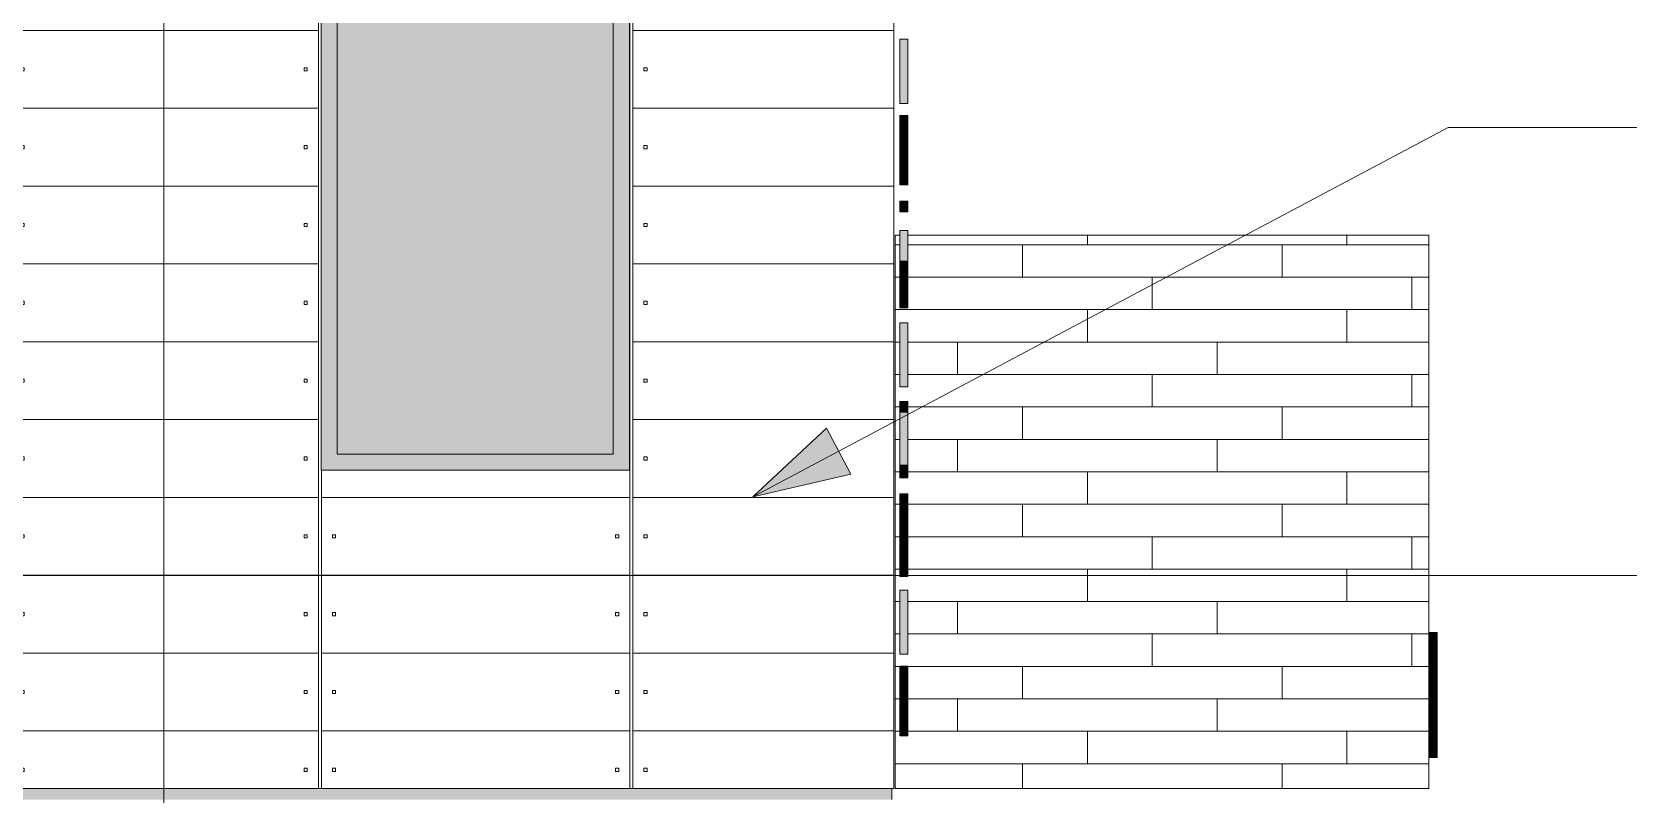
# Model space of a CAD drawing. Header units: inches. Extents: x 1750 to 8392, y -264 to 660.
# Drawn here: x 3754.5 to 3951.3, y 109.1 to 203 of the extents above; entities that cross this region are included whole.
import ezdxf

# ---------------------------------------------------------------- set-up
doc = ezdxf.new("R2010")
doc.units = ezdxf.units.IN
doc.header["$MEASUREMENT"] = 0
doc.linetypes.add('Grid Line 1_2_', pattern=[0.875, 0.5, -0.125, 0.125, -0.125])
for name, color, linetype, lineweight in [('0-1', 7, 'Continuous', 5), ('A-CLNG-1', 13, 'Continuous', 5), ('A-CLNG-2', 13, 'Continuous', 9), ('A-FLOR-LEVL-1', 51, 'Grid Line 1_2_', 9), ('A-GENM', 5, 'Continuous', 9), ('A-GENM-1', 5, 'Continuous', 5), ('A-GLAZ-1', 151, 'Continuous', 9), ('A-WALL-2', 113, 'Continuous', 9), ('A-WALL-PATT-1', 111, 'Continuous', 9), ('G-ANNO-SYMB-2', 111, 'Continuous', 9), ('G-ANNO-TEXT', 231, 'Continuous', 9)]:
    doc.layers.add(name, color=color, linetype=linetype, lineweight=lineweight)

# ---------------------------------------------------------------- blocks, each defined once
blk = doc.blocks.new('CTR - 1st Phase - Common Walls_rvt-1-BUILDING ELEVATION - EAST')
at = {"layer": 'A-FLOR-LEVL-1'}
blk.add_line((1830.2, 136), (4168.71, 136), dxfattribs=at)
blk = doc.blocks.new('CTR - 1st Phase -Stairs _ Elevators_rvt-1-BUILDING ELEVATION - EAST')
at = {"layer": 'A-FLOR-LEVL-1'}
blk.add_line((1830.2, 136), (4168.71, 136), dxfattribs=at)
blk = doc.blocks.new('_THE_ WINDOW _ DOOR - Window - 2nd Floor - Fixed-2480469-BUILDING ELEVATION - EAST')
at = {"layer": 'A-GLAZ-1'}
h = blk.add_hatch(color=256, dxfattribs=at)
h.paths.add_polyline_path([(2731.3, 149), (2752.94, 149), (2752.94, 229.15), (2714.91, 229.15), (2714.91, 149), (2716.91, 149)], flags=0)
h.paths.add_polyline_path([(2750.94, 151), (2716.91, 151), (2716.91, 227.75), (2750.94, 227.75), (2750.94, 154.51)], flags=0)
blk.add_hatch(color=256, dxfattribs=at).paths.add_polyline_path([(2718.32, 151), (2750.94, 151), (2750.94, 227.75), (2716.91, 227.75), (2716.91, 151)], flags=0)
for p, q in [((2714.91, 149), (2714.91, 229.15)), ((2752.94, 229.15), (2752.94, 149)), ((2716.91, 227.75), (2716.91, 151)), ((2716.91, 227.75), (2750.94, 227.75)), ((2750.94, 151), (2750.94, 227.75)), ((2716.91, 151), (2750.94, 151)), ((2752.94, 149), (2714.91, 149))]:
    blk.add_line(p, q, dxfattribs=at)

msp = doc.modelspace()

# ---------------------------------------------------------------- hatches: boundary and pattern name
at = {"layer": 'A-CLNG-1'}
msp.add_hatch(color=256, dxfattribs=at).paths.add_polyline_path([(2638.1248, 108.375), (3860.4737, 108.375), (3860.4737, 109.75), (3559.2112, 109.75), (3559.2112, 109.875), (3549.4612, 109.875), (3549.4612, 109.75), (3300.7862, 109.75), (3300.7862, 109.875), (3291.0362, 109.875), (3291.0362, 109.75), (2944.8112, 109.75), (2944.8112, 109.875), (2935.0612, 109.875), (2935.0612, 109.75), (2647.9862, 109.75), (2647.9862, 109.875), (2638.2362, 109.875), (2638.2362, 109.75), (2637.6737, 109.75), (2637.6737, 108.375), (2638.1112, 108.375)], flags=0)
at = {"layer": 'A-GENM-1'}
for points in [[(3862.4737, 194.2304), (3862.4737, 202.1431), (3861.4737, 202.1431), (3861.4737, 194.2304)], [(3862.4737, 192.673), (3862.4737, 192.7468), (3861.4737, 192.7468), (3861.4737, 192.673)], [(3862.4737, 192.4516), (3862.4737, 192.673), (3861.4737, 192.673), (3861.4737, 192.4516)], [(3862.4737, 192.0825), (3862.4737, 192.4516), (3861.4737, 192.4516), (3861.4737, 192.0825)], [(3862.4737, 191.5658), (3862.4737, 192.0825), (3861.4737, 192.0825), (3861.4737, 191.5658)], [(3862.4737, 190.922), (3862.4737, 191.5658), (3861.4737, 191.5658), (3861.4737, 190.922)], [(3862.4737, 190.1714), (3862.4737, 190.922), (3861.4737, 190.922), (3861.4737, 190.1714)], [(3861.4737, 189.3141), (3862.4737, 189.3141), (3862.4737, 190.1714), (3861.4737, 190.1714), (3861.4737, 189.9753)], [(3861.4737, 188.35), (3862.4737, 188.35), (3862.4737, 189.3141), (3861.4737, 189.3141), (3861.4737, 188.8894)], [(3861.4737, 186.6127), (3862.4737, 186.6127), (3862.4737, 188.35), (3861.4737, 188.35), (3861.4737, 187.889)], [(3861.4737, 185.8996), (3862.4737, 185.8996), (3862.4737, 186.6127), (3861.4737, 186.5844)], [(3862.4737, 185.2901), (3862.4737, 185.8996), (3861.4737, 185.8996), (3861.4737, 185.2901)], [(3862.4737, 184.8021), (3862.4737, 185.2901), (3861.4737, 185.2901), (3861.4737, 184.8021)], [(3862.4737, 184.4536), (3862.4737, 184.8021), (3861.4737, 184.8021), (3861.4737, 184.4536)], [(3861.4737, 184.2445), (3862.4737, 184.2445), (3862.4737, 184.4536), (3861.4737, 184.4536)], [(3861.4737, 184.1748), (3862.4737, 184.1748), (3862.4737, 184.2445), (3861.4737, 184.2445)], [(3862.4737, 180.8778), (3862.4737, 182.1966), (3861.4737, 182.1966), (3861.4737, 180.8778)], [(3862.4737, 174.7965), (3862.4737, 178.57), (3861.4737, 178.57), (3861.4737, 174.7965)], [(3862.4737, 173.2945), (3862.4737, 174.7965), (3861.4737, 174.7965), (3861.4737, 173.2945)], [(3861.4737, 172.1989), (3862.4737, 172.1989), (3862.4737, 173.2945), (3861.4737, 173.2945), (3861.4737, 172.8325)], [(3861.4737, 171.3666), (3862.4737, 171.3666), (3862.4737, 172.1989), (3861.4737, 172.1989), (3861.4737, 171.6412)], [(3861.4737, 170.6547), (3862.4737, 170.6547), (3862.4737, 171.3666), (3861.4737, 171.3666)], [(3862.4737, 169.921), (3862.4737, 170.6547), (3861.4737, 170.6547), (3861.4737, 169.921)], [(3861.4737, 169.4094), (3862.4737, 169.4094), (3862.4737, 169.921), (3861.4737, 169.921)], [(3861.4737, 169.109), (3862.4737, 169.109), (3862.4737, 169.4094), (3861.4737, 169.4094)], [(3861.4737, 169.0088), (3862.4737, 169.0088), (3862.4737, 169.109), (3861.4737, 169.109)], [(3862.4737, 159.2829), (3862.4737, 167.1955), (3861.4737, 167.1955), (3861.4737, 159.2829)], [(3862.4737, 156.1508), (3862.4737, 157.4695), (3861.4737, 157.4695), (3861.4737, 156.1508)], [(3862.4737, 149.6213), (3862.4737, 156.1508), (3861.4737, 156.1508), (3861.4737, 149.6213)], [(3862.4737, 148.0733), (3862.4737, 149.6213), (3861.4737, 149.6213), (3861.4737, 148.0733)], [(3862.4737, 146.0073), (3862.4737, 146.0951), (3861.4737, 146.0951), (3861.4737, 146.0073)], [(3862.4737, 145.7438), (3862.4737, 146.0073), (3861.4737, 146.0073), (3861.4737, 145.7438)], [(3862.4737, 145.3048), (3862.4737, 145.7438), (3861.4737, 145.7438), (3861.4737, 145.3048)], [(3862.4737, 144.69), (3862.4737, 145.3048), (3861.4737, 145.3048), (3861.4737, 144.69)], [(3862.4737, 143.9288), (3862.4737, 144.69), (3861.4737, 144.69), (3861.4737, 143.9288)], [(3862.4737, 143.0503), (3862.4737, 143.9288), (3861.4737, 143.9288), (3861.4737, 143.0503)], [(3861.4737, 142.0543), (3862.4737, 142.0543), (3862.4737, 143.0503), (3861.4737, 143.0469)], [(3862.4737, 140.9411), (3862.4737, 142.0543), (3861.4737, 142.0543), (3861.4737, 140.9411)], [(3862.4737, 139.9871), (3862.4737, 140.9411), (3861.4737, 140.9411), (3861.4737, 139.9871)], [(3861.4737, 139.111), (3862.4737, 139.111), (3862.4737, 139.9871), (3861.4737, 139.9871), (3861.4737, 139.5228)], [(3862.4737, 138.3128), (3862.4737, 139.111), (3861.4737, 139.111), (3861.4737, 138.3128)], [(3861.4737, 137.5926), (3862.4737, 137.5926), (3862.4737, 138.3128), (3861.4737, 138.3128), (3861.4737, 137.7726)], [(3862.4737, 136.9743), (3862.4737, 137.5926), (3861.4737, 137.5926), (3861.4737, 136.9743)], [(3862.4737, 136.4818), (3862.4737, 136.9743), (3861.4737, 136.9743), (3861.4737, 136.4818)], [(3861.4737, 136.1152), (3862.4737, 136.1152), (3862.4737, 136.4818), (3861.4737, 136.4818)], [(3861.4737, 135.8746), (3862.4737, 135.8746), (3862.4737, 136.1152), (3861.4737, 136.1152), (3861.4737, 136.0394)], [(3862.4737, 126.3134), (3862.4737, 134.2261), (3861.4737, 134.2261), (3861.4737, 126.3134)], [(3927.7237, 128.8887), (3927.7237, 128.9945), (3926.7237, 128.9945), (3926.7237, 128.8887)], [(3927.7237, 128.5714), (3927.7237, 128.8887), (3926.7237, 128.8887), (3926.7237, 128.5714)], [(3927.7237, 128.0426), (3927.7237, 128.5714), (3926.7237, 128.5714), (3926.7237, 128.0426)], [(3927.7237, 127.3023), (3927.7237, 128.0426), (3926.7237, 128.0426), (3926.7237, 127.3023)], [(3927.7237, 126.3838), (3927.7237, 127.3023), (3926.7237, 127.3023), (3926.7237, 126.3838)], [(3926.7237, 125.3206), (3927.7237, 125.3206), (3927.7237, 126.3838), (3926.7237, 126.3838), (3926.7237, 125.6316)], [(3862.4737, 124.756), (3862.4737, 124.8298), (3861.4737, 124.8298), (3861.4737, 124.756)], [(3862.4737, 124.5346), (3862.4737, 124.756), (3861.4737, 124.756), (3861.4737, 124.5346)], [(3862.4737, 124.1655), (3862.4737, 124.5346), (3861.4737, 124.5346), (3861.4737, 124.1655)], [(3862.4737, 123.6488), (3862.4737, 124.1655), (3861.4737, 124.1655), (3861.4737, 123.6488)], [(3926.7237, 124.1128), (3927.7237, 124.1128), (3927.7237, 125.3206), (3926.7237, 125.3206), (3926.7237, 124.6425)], [(3926.7237, 122.7602), (3927.7237, 122.7602), (3927.7237, 124.1128), (3926.7237, 124.1128), (3926.7237, 122.9908)], [(3862.4737, 123.005), (3862.4737, 123.6488), (3861.4737, 123.6488), (3861.4737, 123.005)], [(3862.4737, 122.2544), (3862.4737, 123.005), (3861.4737, 123.005), (3861.4737, 122.2544)], [(3862.4737, 121.3971), (3862.4737, 122.2544), (3861.4737, 122.2544), (3861.4737, 121.3971)], [(3927.7237, 121.374), (3927.7237, 122.7602), (3926.7237, 122.7602), (3926.7237, 121.374)], [(3862.4737, 120.433), (3862.4737, 121.3971), (3861.4737, 121.3971), (3861.4737, 120.433)], [(3862.4737, 118.6957), (3862.4737, 120.433), (3861.4737, 120.433), (3861.4737, 118.6957)], [(3926.7237, 120.1333), (3927.7237, 120.1333), (3927.7237, 121.374), (3926.7237, 121.374)], [(3926.7237, 119.0381), (3927.7237, 119.0381), (3927.7237, 120.1333), (3926.7237, 120.1257)], [(3861.4737, 117.9826), (3862.4737, 117.9826), (3862.4737, 118.6957), (3861.4737, 118.6674)], [(3927.7237, 118.0883), (3927.7237, 119.0381), (3926.7237, 119.0381), (3926.7237, 118.0883)], [(3927.7237, 117.3209), (3927.7237, 118.0883), (3926.7237, 118.0883), (3926.7237, 117.3209)], [(3862.4737, 117.3731), (3862.4737, 117.9826), (3861.4737, 117.9826), (3861.4737, 117.3731)], [(3862.4737, 116.8851), (3862.4737, 117.3731), (3861.4737, 117.3731), (3861.4737, 116.8851)], [(3862.4737, 116.5366), (3862.4737, 116.8851), (3861.4737, 116.8851), (3861.4737, 116.5366)], [(3861.4737, 116.3275), (3862.4737, 116.3275), (3862.4737, 116.5366), (3861.4737, 116.5366)], [(3861.4737, 116.2578), (3862.4737, 116.2578), (3862.4737, 116.3275), (3861.4737, 116.3275)], [(3927.7237, 116.7728), (3927.7237, 117.3209), (3926.7237, 117.3209), (3926.7237, 116.7728)], [(3927.7237, 116.4439), (3927.7237, 116.7728), (3926.7237, 116.7299), (3926.7237, 116.4439)], [(3926.7237, 116.3343), (3927.7237, 116.3343), (3927.7237, 116.4439), (3926.7237, 116.4177)], [(3927.7237, 115.7362), (3927.7237, 116.3343), (3926.7237, 116.3343), (3926.7237, 115.7362)], [(3927.7237, 115.1288), (3927.7237, 115.7362), (3926.7237, 115.7362), (3926.7237, 115.1288)], [(3927.7237, 115.1041), (3927.7237, 115.1288), (3926.7237, 115.1041)], [(3926.7237, 113.7472), (3927.7237, 113.7472), (3927.7237, 115.1041), (3926.7237, 115.1041), (3926.7237, 114.3953)], [(3927.7237, 113.6019), (3927.7237, 113.7472), (3926.7237, 113.7472), (3926.7237, 113.6019)], [(3927.7237, 113.5648), (3927.7237, 113.6019), (3926.7237, 113.5648)]]:
    msp.add_hatch(color=256, dxfattribs=at).paths.add_polyline_path(points, flags=0)
at = {"layer": 'A-WALL-PATT-1'}
h = msp.add_hatch(dxfattribs=at)
h.set_pattern_fill('FP_1', color=256, style=0, pattern_type=2)
h.set_pattern_definition([(0, (3868.28, 159.804), (-38.4, 76.8), [0.392, -38.007]), (0, (3868.28, 160.196), (-38.4, 76.8), [0.392, -38.007]), (0, (3868.28, 169.404), (-38.4, 76.8), [0.392, -38.007]), (0, (3868.28, 169.796), (-38.4, 76.8), [0.392, -38.007]), (0, (3868.28, 179.004), (-38.4, 76.8), [0.392, -38.007]), (0, (3868.28, 179.396), (-38.4, 76.8), [0.392, -38.007]), (0, (3868.28, 188.604), (-38.4, 76.8), [0.392, -38.007]), (0, (3868.28, 188.996), (-38.4, 76.8), [0.392, -38.007]), (0, (3868.28, 198.204), (-38.4, 76.8), [0.392, -38.007]), (0, (3868.28, 198.596), (-38.4, 76.8), [0.392, -38.007]), (0, (3868.28, 207.804), (-38.4, 76.8), [0.392, -38.007]), (0, (3868.28, 208.196), (-38.4, 76.8), [0.392, -38.007]), (0, (3868.28, 217.404), (-38.4, 76.8), [0.392, -38.007]), (0, (3868.28, 217.796), (-38.4, 76.8), [0.392, -38.007]), (0, (3868.28, 227.004), (-38.4, 76.8), [0.392, -38.007]), (0, (3868.28, 227.396), (-38.4, 76.8), [0.392, -38.007]), (0, (3903.18, 159.804), (-38.4, 76.8), [0.392, -38.007]), (0, (3903.18, 160.196), (-38.4, 76.8), [0.392, -38.007]), (0, (3903.18, 169.404), (-38.4, 76.8), [0.392, -38.007]), (0, (3903.18, 169.796), (-38.4, 76.8), [0.392, -38.007]), (0, (3903.18, 179.004), (-38.4, 76.8), [0.392, -38.007]), (0, (3903.18, 179.396), (-38.4, 76.8), [0.392, -38.007]), (0, (3903.18, 188.604), (-38.4, 76.8), [0.392, -38.007]), (0, (3903.18, 188.996), (-38.4, 76.8), [0.392, -38.007]), (0, (3903.18, 198.204), (-38.4, 76.8), [0.392, -38.007]), (0, (3903.18, 198.596), (-38.4, 76.8), [0.392, -38.007]), (0, (3903.18, 207.804), (-38.4, 76.8), [0.392, -38.007]), (0, (3903.18, 208.196), (-38.4, 76.8), [0.392, -38.007]), (0, (3903.18, 217.404), (-38.4, 76.8), [0.392, -38.007]), (0, (3903.18, 217.796), (-38.4, 76.8), [0.392, -38.007]), (0, (3903.18, 227.004), (-38.4, 76.8), [0.392, -38.007]), (0, (3903.18, 227.396), (-38.4, 76.8), [0.392, -38.007]), (90, (3866.536, 155.2), (-38.4, 2e-15), [76.8, 0, 0, 0]), (90, (3866.91, 155.2), (-38.4, 2e-15), [76.8, 0, 0, 0]), (90, (3868.277, 159.804), (-38.4, 2e-15), [0.392, -76.407]), (90, (3868.277, 169.404), (-38.4, 2e-15), [0.392, -76.407]), (90, (3868.277, 179.004), (-38.4, 2e-15), [0.392, -76.407]), (90, (3868.277, 188.604), (-38.4, 2e-15), [0.392, -76.407]), (90, (3868.277, 198.204), (-38.4, 2e-15), [0.392, -76.407]), (90, (3868.277, 207.804), (-38.4, 2e-15), [0.392, -76.407]), (90, (3868.277, 217.404), (-38.4, 2e-15), [0.392, -76.407]), (90, (3868.277, 227.004), (-38.4, 2e-15), [0.392, -76.407]), (90, (3868.67, 159.804), (-38.4, 2e-15), [0.392, -76.407]), (90, (3868.67, 169.404), (-38.4, 2e-15), [0.392, -76.407]), (90, (3868.67, 179.004), (-38.4, 2e-15), [0.392, -76.407]), (90, (3868.67, 188.604), (-38.4, 2e-15), [0.392, -76.407]), (90, (3868.67, 198.204), (-38.4, 2e-15), [0.392, -76.407]), (90, (3868.67, 207.804), (-38.4, 2e-15), [0.392, -76.407]), (90, (3868.67, 217.404), (-38.4, 2e-15), [0.392, -76.407]), (90, (3868.67, 227.004), (-38.4, 2e-15), [0.392, -76.407]), (90, (3903.177, 159.804), (-38.4, 2e-15), [0.392, -76.407]), (90, (3903.177, 169.404), (-38.4, 2e-15), [0.392, -76.407]), (90, (3903.177, 179.004), (-38.4, 2e-15), [0.392, -76.407]), (90, (3903.177, 188.604), (-38.4, 2e-15), [0.392, -76.407]), (90, (3903.177, 198.204), (-38.4, 2e-15), [0.392, -76.407]), (90, (3903.177, 207.804), (-38.4, 2e-15), [0.392, -76.407]), (90, (3903.177, 217.404), (-38.4, 2e-15), [0.392, -76.407]), (90, (3903.177, 227.004), (-38.4, 2e-15), [0.392, -76.407]), (90, (3903.57, 159.804), (-38.4, 2e-15), [0.392, -76.407]), (90, (3903.57, 169.404), (-38.4, 2e-15), [0.392, -76.407]), (90, (3903.57, 179.004), (-38.4, 2e-15), [0.392, -76.407]), (90, (3903.57, 188.604), (-38.4, 2e-15), [0.392, -76.407]), (90, (3903.57, 198.204), (-38.4, 2e-15), [0.392, -76.407]), (90, (3903.57, 207.804), (-38.4, 2e-15), [0.392, -76.407]), (90, (3903.57, 217.404), (-38.4, 2e-15), [0.392, -76.407]), (90, (3903.57, 227.004), (-38.4, 2e-15), [0.392, -76.407]), (180, (3904.936, 155.2), (-38.4, 76.8), [38.025, -0.375]), (180, (3904.936, 164.8), (-38.4, 76.8), [38.025, -0.375]), (180, (3904.936, 174.4), (-38.4, 76.8), [38.025, -0.375]), (180, (3904.936, 184), (-38.4, 76.8), [38.025, -0.375]), (180, (3904.936, 193.6), (-38.4, 76.8), [38.025, -0.375]), (180, (3904.936, 203.2), (-38.4, 76.8), [38.025, -0.375]), (180, (3904.936, 212.8), (-38.4, 76.8), [38.025, -0.375]), (180, (3904.936, 222.4), (-38.4, 76.8), [38.025, -0.375])])
h.paths.add_polyline_path([(3745.8674, 109.75), (3860.7237, 109.75), (3860.7237, 229.1487), (3828.1362, 229.1487), (3828.1362, 149), (3790.1112, 149), (3790.1112, 229.1487), (3674.5362, 229.1487), (3674.5362, 149), (3636.5112, 149), (3636.5112, 229.1487), (3597.7362, 229.1487), (3597.7362, 149), (3559.7112, 149), (3559.7112, 109.75), (3745.7724, 109.75)], flags=0)
h.paths.add_polyline_path([(3744.0161, 113.7395), (3742.889, 113.8269), (3741.8824, 114.0894), (3740.9965, 114.5269), (3740.1274, 115.2688), (3739.6141, 115.9099), (3739.1734, 116.8216), (3738.909, 117.8746), (3738.8209, 119.0687), (3738.9399, 120.3118), (3739.0575, 120.8804), (3739.3533, 121.644), (3739.7674, 122.3128), (3740.2899, 122.8715), (3740.9107, 123.3048), (3741.6299, 123.6127), (3742.4475, 123.7951), (3742.4475, 122.5098), (3741.356, 122.062), (3740.5852, 121.3211), (3740.1274, 120.3118), (3739.9748, 119.0583), (3740.0421, 118.1737), (3740.2899, 117.2962), (3740.5852, 116.7002), (3741.0514, 116.1233), (3741.6408, 115.6573), (3742.4475, 115.2955), (3743.1279, 115.1246), (3744.0213, 115.0582), (3745.1713, 115.1783), (3745.7724, 115.3239), (3746.5078, 115.6699), (3747.1179, 116.141), (3747.6683, 116.8403), (3747.938, 117.3445), (3748.1474, 118.0774), (3748.2168, 118.8935), (3748.0236, 120.1978), (3747.4431, 121.316), (3746.5078, 122.1599), (3745.2499, 122.6438), (3745.2499, 123.96), (3746.1582, 123.7193), (3746.9644, 123.3527), (3747.6683, 122.8603), (3748.2699, 122.242), (3748.8404, 121.316), (3749.0958, 120.7236), (3749.3023, 119.8475), (3749.3709, 118.8909), (3749.2797, 117.7802), (3748.9578, 116.6923), (3748.5488, 115.9057), (3747.9093, 115.1445), (3747.1179, 114.5298), (3746.2052, 114.0907), (3744.9497, 113.8104), (3744.0213, 113.7398)], flags=0)
h.paths.add_polyline_path([(3749.0414, 124.6194), (3738.9857, 129.199), (3738.9857, 130.6389), (3749.0414, 135.1696), (3749.0414, 133.9023), (3746.0741, 132.514), (3746.0741, 127.3059), (3749.0414, 125.9047), (3749.0414, 125.856)], flags=0)
h.paths.add_polyline_path([(3744.9202, 127.803), (3744.9202, 132.0143), (3740.0236, 129.8939), (3741.6508, 129.199)], flags=0)
h.paths.add_polyline_path([(3749.0414, 136.3235), (3738.9857, 136.3235), (3738.9857, 137.8586), (3747.6943, 144.401), (3738.9857, 144.401), (3738.9857, 145.7198), (3749.0414, 145.7198), (3749.0414, 144.1718), (3740.168, 137.6423), (3749.0414, 137.6423), (3749.0414, 137.3166)], flags=0)
h.paths.add_polyline_path([(3740.168, 148.1925), (3738.9857, 148.1925), (3738.9857, 149.7276), (3747.6943, 156.27), (3738.9857, 156.27), (3738.9857, 157.5888), (3749.0414, 157.5888), (3749.0414, 156.0408), (3740.168, 149.5113), (3749.0414, 149.5113), (3749.0414, 148.1925), (3747.6943, 148.1925)], flags=0)
h.paths.add_polyline_path([(3743.2717, 160.0615), (3738.9857, 160.0615), (3738.9857, 167.9741), (3740.1396, 167.9741), (3740.1396, 161.3803), (3743.2717, 161.3803), (3743.2717, 167.4796), (3744.4257, 167.4796), (3744.4257, 161.3803), (3747.8874, 161.3803), (3747.8874, 167.9741), (3749.0414, 167.9741), (3749.0414, 160.0615), (3744.4257, 160.0615)], flags=0)
h.paths.add_polyline_path([(3738.9857, 169.7875), (3738.9857, 174.6711), (3739.1621, 176.2912), (3739.3827, 176.9255), (3739.6915, 177.4426), (3740.1396, 177.8797), (3740.5453, 178.1303), (3741.0833, 178.3022), (3741.8602, 178.3404), (3742.7601, 178.1981), (3743.3928, 177.9191), (3743.969, 177.3012), (3744.2531, 176.6595), (3744.4144, 177.3012), (3744.7283, 177.7426), (3745.2521, 178.0269), (3746.0947, 178.202), (3748.2925, 178.4406), (3749.0414, 178.6892), (3749.0414, 177.2185), (3747.0812, 176.9089), (3746.0432, 176.8198), (3745.5471, 176.6763), (3745.1868, 176.3659), (3744.9868, 175.8507), (3744.9202, 175.078), (3744.9202, 171.1062), (3749.0414, 171.1062), (3749.0414, 169.7875), (3740.1396, 169.7875)], flags=0)
h.paths.add_polyline_path([(3743.7663, 171.1062), (3743.7557, 174.6711), (3743.6603, 175.6891), (3743.3426, 176.456), (3742.7601, 176.8946), (3741.8602, 177.0407), (3741.0608, 176.9), (3740.5324, 176.4779), (3740.2378, 175.6869), (3740.1396, 174.4392), (3740.1396, 171.1062)], flags=0)
h.paths.add_polyline_path([(3738.9857, 179.5134), (3738.9857, 181.0743), (3743.6426, 184.4563), (3738.9857, 187.882), (3738.9857, 189.4043), (3744.6601, 185.1182), (3749.0414, 185.1182), (3749.0414, 183.7995), (3744.6575, 183.7975), (3741.0522, 181.0743)], flags=0)
h.paths.add_polyline_path([(3740.1396, 194.1848), (3738.9857, 194.1848), (3738.9857, 203.0866), (3740.1396, 203.0866), (3740.1396, 199.2951), (3749.0414, 199.2951), (3749.0414, 197.9763), (3740.1396, 197.9763)], flags=0)
h.paths.add_polyline_path([(3744.9202, 204.2405), (3738.9857, 204.2405), (3738.9857, 209.1241), (3739.1621, 210.7442), (3739.3827, 211.3785), (3739.6915, 211.8956), (3740.1396, 212.3328), (3740.5453, 212.5833), (3741.0833, 212.7552), (3741.8602, 212.7934), (3742.7601, 212.6512), (3743.3928, 212.3721), (3743.969, 211.7542), (3744.2531, 211.1126), (3744.4144, 211.7542), (3744.7283, 212.1957), (3745.2521, 212.48), (3746.0947, 212.655), (3748.2925, 212.8937), (3749.0414, 213.1422), (3749.0414, 211.6715), (3747.0812, 211.3619), (3746.0432, 211.2728), (3745.5471, 211.1293), (3745.1868, 210.8189), (3744.9868, 210.3038), (3744.9202, 209.5311), (3744.9202, 205.5593), (3749.0414, 205.5593), (3749.0414, 204.2405)], flags=0)
h.paths.add_polyline_path([(3740.1396, 205.5593), (3743.7663, 205.5593), (3743.7557, 209.1241), (3743.6603, 210.1422), (3743.3426, 210.9091), (3742.7601, 211.3476), (3741.8602, 211.4938), (3741.0608, 211.3531), (3740.5324, 210.931), (3740.2378, 210.1399), (3740.1396, 208.8923), (3740.1396, 206.0803)], flags=0)
h.paths.add_polyline_path([(3749.0414, 213.9665), (3738.9857, 218.5461), (3738.9857, 219.986), (3749.0414, 224.5167), (3749.0414, 223.2494), (3746.0741, 221.8611), (3746.0741, 216.653), (3749.0414, 215.2518)], flags=0)
h.paths.add_polyline_path([(3744.9202, 217.1501), (3744.9202, 221.3614), (3739.9799, 219.2596), (3744.0048, 217.541)], flags=0)
h.paths.add_polyline_path([(3747.4737, 225.6706), (3738.9857, 225.6706), (3738.9857, 226.9894), (3749.0414, 226.9894), (3749.0414, 225.6706)], flags=0)
h.paths.add_polyline_path([(3860.0316, 229.7542), (3860.7237, 229.7542), (3860.7237, 230.125), (3751.7112, 230.125), (3751.7112, 348.5081), (3712.7487, 348.5081), (3712.7487, 230.125), (3597.9237, 230.125), (3597.9237, 310), (3636.5112, 310), (3636.5112, 348.5081), (3597.7362, 348.5081), (3597.7362, 269.375), (3559.7112, 269.375), (3559.7152, 229.7542), (3738.9857, 229.7542), (3738.9857, 230.616), (3747.8874, 230.616), (3747.8874, 236.8802), (3749.0414, 236.8802), (3749.0414, 229.7542), (3858.3576, 229.7542)], flags=0)
h.paths.add_polyline_path([(3749.0414, 242.9796), (3738.9857, 242.9796), (3738.9857, 247.8632), (3739.1621, 249.4833), (3739.3827, 250.1176), (3739.6915, 250.6347), (3740.1396, 251.0718), (3740.5453, 251.3224), (3741.0833, 251.4943), (3741.8602, 251.5325), (3742.7601, 251.3902), (3743.3928, 251.1112), (3743.969, 250.4933), (3744.2531, 249.8516), (3744.4144, 250.4933), (3744.7283, 250.9347), (3745.2521, 251.219), (3746.3706, 251.4194), (3748.2925, 251.6328), (3749.0414, 251.8813), (3749.0414, 250.4106), (3747.0812, 250.101), (3746.0432, 250.0119), (3745.5471, 249.8684), (3745.1868, 249.558), (3744.9868, 249.0429), (3744.9202, 248.2701), (3744.9202, 244.2983), (3749.0414, 244.2983)], flags=0)
h.paths.add_polyline_path([(3740.1396, 244.2983), (3743.7663, 244.2983), (3743.7557, 247.8632), (3743.6603, 248.8812), (3743.3426, 249.6482), (3742.7601, 250.0867), (3741.8602, 250.2328), (3741.0608, 250.0921), (3740.5324, 249.67), (3740.2378, 248.879), (3740.1396, 247.6314), (3740.1396, 246.1146)], flags=0)
h.paths.add_polyline_path([(3738.9857, 253.6946), (3738.9857, 261.6073), (3740.1396, 261.6073), (3740.1396, 255.0134), (3743.2717, 255.0134), (3743.2717, 261.1128), (3744.4257, 261.1128), (3744.4257, 255.0134), (3747.8874, 255.0134), (3747.8874, 261.6073), (3749.0414, 261.6073), (3749.0414, 253.6946), (3740.1396, 253.6946)], flags=0)
h.paths.add_polyline_path([(3745.7444, 263.0909), (3745.7444, 264.4097), (3746.8166, 264.6174), (3747.5809, 265.2404), (3748.0581, 266.1982), (3748.2088, 267.4877), (3748.0871, 268.611), (3747.6968, 269.5444), (3747.0645, 270.1442), (3746.1617, 270.3348), (3745.6656, 270.2344), (3745.2331, 269.822), (3744.9604, 269.1964), (3744.5166, 267.0447), (3744.302, 265.8624), (3743.981, 264.8006), (3743.4353, 264.0362), (3742.6661, 263.5745), (3741.649, 263.4234), (3740.9648, 263.5258), (3740.5357, 263.6801), (3740.0506, 264.0045), (3739.6219, 264.4586), (3739.2715, 265.0264), (3739.0211, 265.6918), (3738.8227, 267.3306), (3739.0237, 268.9836), (3739.3518, 269.7836), (3739.6322, 270.2386), (3740.092, 270.7067), (3740.6181, 271.0364), (3741.2419, 271.2475), (3741.953, 271.3333), (3741.953, 270.0274), (3741.0553, 269.7836), (3740.4436, 269.2534), (3740.0891, 268.4086), (3739.9764, 267.3151), (3740.0891, 266.2436), (3740.432, 265.4245), (3740.9648, 264.9107), (3741.6748, 264.7444), (3742.2756, 264.8621), (3742.7128, 265.2301), (3743.0257, 265.9291), (3743.4418, 267.9488), (3743.6938, 269.1964), (3743.9636, 270.1697), (3744.4965, 271.019), (3745.2331, 271.5033), (3746.2081, 271.6584), (3747.0645, 271.5309), (3747.5809, 271.3377), (3748.0871, 271.0037), (3748.5224, 270.5477), (3748.8937, 269.9382), (3749.1589, 269.225), (3749.3664, 267.4104), (3749.3129, 266.5236), (3749.1383, 265.6663), (3748.8473, 264.9157), (3748.4399, 264.2719), (3747.9312, 263.7552), (3747.3276, 263.3835), (3746.6542, 263.1647), (3745.8861, 263.0909)], flags=0)
h.paths.add_polyline_path([(3746.8762, 273.6411), (3738.9857, 273.6411), (3738.9857, 274.9599), (3749.0414, 274.9599), (3749.0414, 273.6411), (3747.0645, 273.6411)], flags=0)
h.paths.add_polyline_path([(3738.9857, 277.2678), (3738.9857, 281.0412), (3739.0404, 282.5596), (3739.2046, 283.6788), (3739.4867, 284.5217), (3739.8949, 285.2113), (3740.7243, 285.9874), (3741.5537, 286.4451), (3742.812, 286.7457), (3743.9337, 286.8289), (3745.2876, 286.7288), (3746.4283, 286.4284), (3747.3681, 285.9168), (3748.1193, 285.183), (3748.5501, 284.4711), (3748.8349, 283.6237), (3748.9892, 282.5432), (3749.0414, 281.0412), (3749.0414, 277.2678), (3740.1396, 277.2678)], flags=0)
h.paths.add_polyline_path([(3740.2774, 278.5865), (3747.8874, 278.5865), (3747.8874, 281.0412), (3747.7522, 282.982), (3747.5547, 283.6388), (3747.2641, 284.1965), (3746.7528, 284.7583), (3746.0278, 285.1714), (3745.0767, 285.4254), (3743.8873, 285.5101), (3742.6407, 285.3804), (3741.9349, 285.183), (3741.2433, 284.7728), (3740.7243, 284.1965), (3740.2774, 283.0052), (3740.1396, 280.8197), (3740.1396, 278.5865)], flags=0)
h.paths.add_polyline_path([(3742.6407, 288.6422), (3738.9857, 288.6422), (3738.9857, 296.5549), (3740.1396, 296.5549), (3740.1396, 289.961), (3743.2717, 289.961), (3743.2717, 296.0603), (3744.4257, 296.0603), (3744.4257, 289.961), (3747.8874, 289.961), (3747.8874, 296.5549), (3749.0414, 296.5549), (3749.0414, 288.6422), (3743.2717, 288.6422)], flags=0)
h.paths.add_polyline_path([(3747.6943, 298.3682), (3738.9857, 298.3682), (3738.9857, 299.9033), (3747.6943, 306.4457), (3738.9857, 306.4457), (3738.9857, 307.7645), (3749.0414, 307.7645), (3749.0414, 306.2165), (3740.168, 299.687), (3749.0414, 299.687), (3749.0414, 298.3682)], flags=0)
h.paths.add_polyline_path([(3744.0161, 309.7426), (3742.889, 309.8301), (3741.8824, 310.0926), (3740.9965, 310.5301), (3740.1274, 311.272), (3739.6141, 311.9131), (3739.1734, 312.8248), (3738.909, 313.8777), (3738.8209, 315.0718), (3738.9399, 316.315), (3739.0575, 316.8835), (3739.3533, 317.6472), (3739.7674, 318.316), (3740.2899, 318.8747), (3740.9107, 319.308), (3741.6299, 319.6158), (3742.4475, 319.7983), (3742.4475, 318.513), (3741.356, 318.0652), (3740.5852, 317.3243), (3740.1274, 316.315), (3739.9748, 315.0615), (3740.0421, 314.1769), (3740.2899, 313.2994), (3740.5852, 312.7034), (3741.0514, 312.1265), (3741.6408, 311.6605), (3742.4475, 311.2987), (3743.1279, 311.1278), (3744.0213, 311.0614), (3745.1713, 311.1815), (3745.7724, 311.327), (3746.5078, 311.6731), (3747.1179, 312.1442), (3747.6683, 312.8435), (3747.938, 313.3477), (3748.1474, 314.0806), (3748.2168, 314.8967), (3748.0236, 316.201), (3747.4431, 317.3192), (3746.5078, 318.163), (3745.2499, 318.647), (3745.2499, 319.9632), (3746.1582, 319.7225), (3746.9644, 319.3559), (3747.6683, 318.8635), (3748.2699, 318.2451), (3748.8404, 317.3192), (3749.0958, 316.7268), (3749.3023, 315.8507), (3749.3709, 314.8941), (3749.2797, 313.7834), (3748.9578, 312.6955), (3748.5488, 311.9089), (3747.9093, 311.1477), (3747.1179, 310.533), (3746.2052, 310.0939), (3744.9497, 309.8136), (3744.0213, 309.743)], flags=0)
h.paths.add_polyline_path([(3674.7237, 310), (3674.7237, 348.5081), (3674.5362, 348.5081), (3674.5362, 310), (3674.6288, 310)], flags=0)
h.paths.add_polyline_path([(3738.9857, 321.6116), (3738.9857, 329.5243), (3740.1396, 329.5243), (3740.1396, 322.9304), (3743.2717, 322.9304), (3743.2717, 329.0298), (3744.4257, 329.0298), (3744.4257, 322.9304), (3747.8874, 322.9304), (3747.9312, 329.5243), (3749.0414, 329.5243), (3749.0414, 321.6116), (3740.1396, 321.6116)], flags=0)
h.paths.add_polyline_path([(3745.7444, 331.0079), (3745.7444, 332.3267), (3746.8166, 332.5344), (3747.5809, 333.1574), (3748.0581, 334.1152), (3748.2088, 335.4047), (3748.0871, 336.528), (3747.6968, 337.4614), (3747.0645, 338.0612), (3746.1617, 338.2518), (3745.6656, 338.1514), (3745.2331, 337.739), (3744.9604, 337.1134), (3744.5166, 334.9617), (3744.302, 333.7794), (3743.981, 332.7176), (3743.4353, 331.9532), (3742.6661, 331.4915), (3741.649, 331.3404), (3740.9648, 331.4428), (3740.5357, 331.5971), (3740.0506, 331.9215), (3739.6219, 332.3756), (3739.2715, 332.9434), (3739.0211, 333.6088), (3738.8227, 335.2476), (3739.0237, 336.9006), (3739.3518, 337.7006), (3739.6322, 338.1556), (3740.092, 338.6237), (3740.6181, 338.9534), (3741.2419, 339.1645), (3741.953, 339.2503), (3741.953, 337.9444), (3741.0553, 337.7006), (3740.4436, 337.1704), (3740.0891, 336.3256), (3739.9764, 335.2321), (3740.0891, 334.1606), (3740.432, 333.3415), (3740.9648, 332.8277), (3741.6748, 332.6614), (3742.2756, 332.7791), (3742.7128, 333.1471), (3743.0257, 333.8461), (3743.4418, 335.8658), (3743.6938, 337.1134), (3743.9636, 338.0867), (3744.4965, 338.936), (3745.2331, 339.4203), (3746.2081, 339.5754), (3747.0645, 339.4479), (3747.5809, 339.2547), (3748.0871, 338.9207), (3748.5224, 338.4647), (3748.8937, 337.8552), (3749.1589, 337.142), (3749.3664, 335.3274), (3749.3129, 334.4406), (3749.1383, 333.5833), (3748.8473, 332.8327), (3748.3989, 332.1472), (3747.8874, 331.6451), (3747.3359, 331.3032), (3746.6542, 331.0817), (3745.8861, 331.0079)], flags=0)
h.paths.add_polyline_path([(3860.7237, 350.3792), (3860.7237, 350.5), (3559.7112, 350.5), (3559.7112, 350.3792), (3860.4737, 350.3792)], flags=0)
h = msp.add_hatch(dxfattribs=at)
h.set_pattern_fill('FP_10', color=256, style=0, pattern_type=2)
h.set_pattern_definition([(0, (3924.599, 136.8), (0, 4), []), (90, (3924.599, 136.8), (-8, 8), [4, -28]), (90, (3940.599, 140.8), (-8, 8), [4, -28])])
h.paths.add_polyline_path([(3860.9112, 109.75), (3926.7237, 109.75), (3926.7237, 178), (3862.4737, 178), (3862.4737, 169.0088), (3861.4737, 169.0088), (3861.4737, 178), (3860.9112, 178), (3860.9112, 114.3953)], flags=0)
h.paths.add_polyline_path([(3862.4737, 116.2578), (3861.4737, 116.2578), (3861.4737, 124.8298), (3862.4737, 124.8298), (3862.4737, 116.3275)], flags=0)
h.paths.add_polyline_path([(3862.4737, 126.3134), (3861.4737, 126.3134), (3861.4737, 134.2261), (3862.4737, 134.2261), (3862.4737, 126.808)], flags=0)
h.paths.add_polyline_path([(3861.4737, 135.8746), (3861.4737, 146.0951), (3862.4737, 146.0951), (3862.4737, 135.8746)], flags=0)
h.paths.add_polyline_path([(3862.4737, 148.0733), (3861.4737, 148.0733), (3861.4737, 157.4695), (3862.4737, 157.4695), (3862.4737, 148.7772)], flags=0)
h.paths.add_polyline_path([(3861.4737, 159.2829), (3861.4737, 167.1955), (3862.4737, 167.1955), (3862.4737, 159.2829)], flags=0)
at = {"layer": 'G-ANNO-TEXT'}
msp.add_hatch(color=256, dxfattribs=at).paths.add_polyline_path([(3843.3483, 145.7298), (3855.4549, 148.5173), (3852.4392, 154.1971)], flags=0)

# ---------------------------------------------------------------- linework, layer by layer
at = {"layer": 'A-CLNG-2'}
msp.add_line((3860.4737, 109.75), (3860.4737, 108.375), dxfattribs=at)
at = {"layer": 'A-FLOR-LEVL-1'}
msp.add_line((1830.9484, 136), (4167.9645, 136), dxfattribs=at)
at = {"layer": 'A-GENM'}
for p, q in [((3861.4737, 194.2304), (3861.4737, 202.1431)), ((3861.4737, 202.1431), (3862.4737, 202.1431)), ((3862.4737, 202.1431), (3862.4737, 194.2304)), ((3862.4737, 194.2304), (3861.4737, 194.2304)), ((3861.4737, 192.673), (3861.4737, 192.7468)), ((3862.4737, 192.7468), (3861.4737, 192.7468)), ((3861.4737, 192.4516), (3861.4737, 192.673)), ((3861.4737, 192.673), (3862.4737, 192.673)), ((3861.4737, 192.0825), (3861.4737, 192.4516)), ((3861.4737, 192.4516), (3862.4737, 192.4516)), ((3861.4737, 191.5658), (3861.4737, 192.0825)), ((3861.4737, 192.0825), (3862.4737, 192.0825)), ((3861.4737, 190.922), (3861.4737, 191.5658)), ((3861.4737, 191.5658), (3862.4737, 191.5658)), ((3861.4737, 190.1714), (3861.4737, 190.922)), ((3861.4737, 190.922), (3862.4737, 190.922)), ((3862.4737, 192.7468), (3862.4737, 192.673)), ((3862.4737, 192.673), (3862.4737, 192.4516)), ((3862.4737, 192.4516), (3862.4737, 192.0825)), ((3862.4737, 192.0825), (3862.4737, 191.5658)), ((3862.4737, 191.5658), (3862.4737, 190.922)), ((3862.4737, 190.922), (3862.4737, 190.1714)), ((3861.4737, 189.3141), (3861.4737, 190.1714)), ((3861.4737, 190.1714), (3862.4737, 190.1714)), ((3861.4737, 188.35), (3861.4737, 189.3141)), ((3861.4737, 189.3141), (3862.4737, 189.3141)), ((3862.4737, 190.1714), (3862.4737, 189.3141)), ((3862.4737, 189.3141), (3862.4737, 188.35)), ((3861.4737, 186.6127), (3861.4737, 188.35)), ((3861.4737, 188.35), (3862.4737, 188.35)), ((3862.4737, 188.35), (3862.4737, 186.6127)), ((3861.4737, 185.8996), (3861.4737, 186.6127)), ((3861.4737, 186.6127), (3862.4737, 186.6127)), ((3861.4737, 185.2901), (3861.4737, 185.8996)), ((3861.4737, 185.8996), (3862.4737, 185.8996)), ((3861.4737, 184.8021), (3861.4737, 185.2901)), ((3861.4737, 185.2901), (3862.4737, 185.2901)), ((3862.4737, 186.6127), (3862.4737, 185.8996)), ((3862.4737, 185.8996), (3862.4737, 185.2901)), ((3862.4737, 185.2901), (3862.4737, 184.8021)), ((3861.4737, 184.4536), (3861.4737, 184.8021)), ((3861.4737, 184.8021), (3862.4737, 184.8021)), ((3861.4737, 184.2445), (3861.4737, 184.4536)), ((3862.4737, 184.4536), (3861.4737, 184.4536)), ((3861.4737, 184.1748), (3861.4737, 184.2445)), ((3861.4737, 184.2445), (3862.4737, 184.2445)), ((3861.4737, 184.1748), (3862.4737, 184.1748)), ((3862.4737, 184.8021), (3862.4737, 184.4536)), ((3862.4737, 184.4536), (3862.4737, 184.2445)), ((3862.4737, 184.2445), (3862.4737, 184.1748)), ((3861.4737, 180.8778), (3861.4737, 182.1966)), ((3862.4737, 182.1966), (3861.4737, 182.1966)), ((3862.4737, 182.1966), (3862.4737, 180.8778)), ((3861.4737, 180.8778), (3862.4737, 180.8778)), ((3861.4737, 174.7965), (3861.4737, 178.57)), ((3861.4737, 178.57), (3862.4737, 178.57)), ((3862.4737, 178.57), (3862.4737, 174.7965)), ((3861.4737, 173.2945), (3861.4737, 174.7965)), ((3861.4737, 174.7965), (3862.4737, 174.7965)), ((3861.4737, 172.1989), (3861.4737, 173.2945)), ((3862.4737, 173.2945), (3861.4737, 173.2945)), ((3862.4737, 174.7965), (3862.4737, 173.2945)), ((3862.4737, 173.2945), (3862.4737, 172.1989)), ((3861.4737, 171.3666), (3861.4737, 172.1989)), ((3861.4737, 172.1989), (3862.4737, 172.1989)), ((3861.4737, 170.6547), (3861.4737, 171.3666)), ((3861.4737, 171.3666), (3862.4737, 171.3666)), ((3862.4737, 172.1989), (3862.4737, 171.3666)), ((3862.4737, 171.3666), (3862.4737, 170.6547)), ((3861.4737, 169.921), (3861.4737, 170.6547)), ((3861.4737, 170.6547), (3862.4737, 170.6547)), ((3861.4737, 169.4094), (3861.4737, 169.921)), ((3861.4737, 169.921), (3862.4737, 169.921)), ((3861.4737, 169.109), (3861.4737, 169.4094)), ((3861.4737, 169.4094), (3862.4737, 169.4094)), ((3862.4737, 170.6547), (3862.4737, 169.921)), ((3862.4737, 169.921), (3862.4737, 169.4094)), ((3862.4737, 169.4094), (3862.4737, 169.109)), ((3861.4737, 169.0088), (3861.4737, 169.109)), ((3861.4737, 169.109), (3862.4737, 169.109)), ((3861.4737, 169.0088), (3862.4737, 169.0088)), ((3862.4737, 169.109), (3862.4737, 169.0088)), ((3861.4737, 159.2829), (3861.4737, 167.1955)), ((3861.4737, 167.1955), (3862.4737, 167.1955)), ((3862.4737, 167.1955), (3862.4737, 159.2829)), ((3861.4737, 159.2829), (3862.4737, 159.2829)), ((3861.4737, 156.1508), (3861.4737, 157.4695)), ((3861.4737, 157.4695), (3862.4737, 157.4695)), ((3862.4737, 157.4695), (3862.4737, 156.1508)), ((3861.4737, 149.6213), (3861.4737, 156.1508)), ((3861.4737, 156.1508), (3862.4737, 156.1508)), ((3862.4737, 156.1508), (3862.4737, 149.6213)), ((3861.4737, 148.0733), (3861.4737, 149.6213)), ((3861.4737, 149.6213), (3862.4737, 149.6213)), ((3862.4737, 149.6213), (3862.4737, 148.0733)), ((3861.4737, 148.0733), (3862.4737, 148.0733)), ((3861.4737, 146.0073), (3861.4737, 146.0951)), ((3861.4737, 146.0951), (3862.4737, 146.0951)), ((3861.4737, 145.7438), (3861.4737, 146.0073)), ((3861.4737, 146.0073), (3862.4737, 146.0073)), ((3861.4737, 145.3048), (3861.4737, 145.7438)), ((3861.4737, 145.7438), (3862.4737, 145.7438)), ((3862.4737, 146.0951), (3862.4737, 146.0073)), ((3862.4737, 146.0073), (3862.4737, 145.7438)), ((3862.4737, 145.7438), (3862.4737, 145.3048)), ((3861.4737, 144.69), (3861.4737, 145.3048)), ((3861.4737, 145.3048), (3862.4737, 145.3048)), ((3861.4737, 143.9288), (3861.4737, 144.69)), ((3861.4737, 144.69), (3862.4737, 144.69)), ((3861.4737, 143.0503), (3861.4737, 143.9288)), ((3861.4737, 143.9288), (3862.4737, 143.9288)), ((3862.4737, 145.3048), (3862.4737, 144.69)), ((3862.4737, 144.69), (3862.4737, 143.9288)), ((3862.4737, 143.9288), (3862.4737, 143.0503)), ((3861.4737, 142.0543), (3861.4737, 143.0503)), ((3861.4737, 143.0503), (3862.4737, 143.0503)), ((3861.4737, 140.9411), (3861.4737, 142.0543)), ((3861.4737, 142.0543), (3862.4737, 142.0543)), ((3862.4737, 143.0503), (3862.4737, 142.0543)), ((3862.4737, 142.0543), (3862.4737, 140.9411)), ((3861.4737, 139.9871), (3861.4737, 140.9411)), ((3862.4737, 140.9411), (3861.4737, 140.9411)), ((3861.4737, 139.111), (3861.4737, 139.9871)), ((3861.4737, 139.9871), (3862.4737, 139.9871)), ((3862.4737, 140.9411), (3862.4737, 139.9871)), ((3862.4737, 139.9871), (3862.4737, 139.111)), ((3861.4737, 138.3128), (3861.4737, 139.111)), ((3861.4737, 139.111), (3862.4737, 139.111)), ((3861.4737, 137.5926), (3861.4737, 138.3128)), ((3861.4737, 138.3128), (3862.4737, 138.3128)), ((3862.4737, 139.111), (3862.4737, 138.3128)), ((3862.4737, 138.3128), (3862.4737, 137.5926)), ((3861.4737, 136.9743), (3861.4737, 137.5926)), ((3861.4737, 137.5926), (3862.4737, 137.5926)), ((3861.4737, 136.4818), (3861.4737, 136.9743)), ((3861.4737, 136.9743), (3862.4737, 136.9743)), ((3861.4737, 136.1152), (3861.4737, 136.4818)), ((3861.4737, 136.4818), (3862.4737, 136.4818)), ((3861.4737, 135.8746), (3861.4737, 136.1152)), ((3861.4737, 136.1152), (3862.4737, 136.1152)), ((3861.4737, 135.8746), (3862.4737, 135.8746)), ((3862.4737, 137.5926), (3862.4737, 136.9743)), ((3862.4737, 136.9743), (3862.4737, 136.4818)), ((3862.4737, 136.4818), (3862.4737, 136.1152)), ((3862.4737, 136.1152), (3862.4737, 135.8746)), ((3861.4737, 126.3134), (3861.4737, 134.2261)), ((3861.4737, 134.2261), (3862.4737, 134.2261)), ((3862.4737, 134.2261), (3862.4737, 126.3134)), ((3926.7237, 128.9945), (3927.7237, 128.9945)), ((3926.7237, 128.8887), (3927.7237, 128.8887)), ((3926.7237, 128.5714), (3927.7237, 128.5714)), ((3926.7237, 128.0426), (3927.7237, 128.0426)), ((3927.7237, 128.9945), (3927.7237, 128.8887)), ((3927.7237, 128.8887), (3927.7237, 128.5714)), ((3927.7237, 128.5714), (3927.7237, 128.0426)), ((3927.7237, 128.0426), (3927.7237, 127.3023)), ((3861.4737, 126.3134), (3862.4737, 126.3134)), ((3926.7237, 127.3023), (3927.7237, 127.3023)), ((3926.7237, 126.3838), (3927.7237, 126.3838)), ((3927.7237, 127.3023), (3927.7237, 126.3838)), ((3927.7237, 126.3838), (3927.7237, 125.3206)), ((3861.4737, 124.756), (3861.4737, 124.8298)), ((3861.4737, 124.8298), (3862.4737, 124.8298)), ((3861.4737, 124.5346), (3861.4737, 124.756)), ((3861.4737, 124.756), (3862.4737, 124.756)), ((3861.4737, 124.1655), (3861.4737, 124.5346)), ((3861.4737, 124.5346), (3862.4737, 124.5346)), ((3861.4737, 123.6488), (3861.4737, 124.1655)), ((3861.4737, 124.1655), (3862.4737, 124.1655)), ((3862.4737, 124.8298), (3862.4737, 124.756)), ((3862.4737, 124.756), (3862.4737, 124.5346)), ((3862.4737, 124.5346), (3862.4737, 124.1655)), ((3862.4737, 124.1655), (3862.4737, 123.6488)), ((3926.7237, 125.3206), (3927.7237, 125.3206)), ((3926.7237, 124.1128), (3927.7237, 124.1128)), ((3927.7237, 125.3206), (3927.7237, 124.1128)), ((3927.7237, 124.1128), (3927.7237, 122.7602)), ((3861.4737, 123.005), (3861.4737, 123.6488)), ((3861.4737, 123.6488), (3862.4737, 123.6488)), ((3861.4737, 122.2544), (3861.4737, 123.005)), ((3862.4737, 123.005), (3861.4737, 123.005)), ((3861.4737, 121.3971), (3861.4737, 122.2544)), ((3861.4737, 122.2544), (3862.4737, 122.2544)), ((3862.4737, 123.6488), (3862.4737, 123.005)), ((3862.4737, 123.005), (3862.4737, 122.2544)), ((3862.4737, 122.2544), (3862.4737, 121.3971)), ((3926.7237, 122.7602), (3927.7237, 122.7602)), ((3927.7237, 122.7602), (3927.7237, 121.374)), ((3861.4737, 120.433), (3861.4737, 121.3971)), ((3861.4737, 121.3971), (3862.4737, 121.3971)), ((3861.4737, 118.6957), (3861.4737, 120.433)), ((3861.4737, 120.433), (3862.4737, 120.433)), ((3862.4737, 121.3971), (3862.4737, 120.433)), ((3862.4737, 120.433), (3862.4737, 118.6957)), ((3926.7237, 121.374), (3927.7237, 121.374)), ((3926.7237, 120.1333), (3927.7237, 120.1333)), ((3927.7237, 121.374), (3927.7237, 120.1333)), ((3927.7237, 120.1333), (3927.7237, 119.0381)), ((3861.4737, 117.9826), (3861.4737, 118.6957)), ((3861.4737, 118.6957), (3862.4737, 118.6957)), ((3862.4737, 118.6957), (3862.4737, 117.9826)), ((3926.7237, 119.0381), (3927.7237, 119.0381)), ((3926.7237, 118.0883), (3927.7237, 118.0883)), ((3927.7237, 119.0381), (3927.7237, 118.0883)), ((3927.7237, 118.0883), (3927.7237, 117.3209)), ((3861.4737, 117.3731), (3861.4737, 117.9826)), ((3861.4737, 117.9826), (3862.4737, 117.9826)), ((3861.4737, 116.8851), (3861.4737, 117.3731)), ((3861.4737, 117.3731), (3862.4737, 117.3731)), ((3861.4737, 116.5366), (3861.4737, 116.8851)), ((3861.4737, 116.8851), (3862.4737, 116.8851)), ((3861.4737, 116.3275), (3861.4737, 116.5366)), ((3861.4737, 116.5366), (3862.4737, 116.5366)), ((3861.4737, 116.2578), (3861.4737, 116.3275)), ((3861.4737, 116.3275), (3862.4737, 116.3275)), ((3861.4737, 116.2578), (3862.4737, 116.2578)), ((3862.4737, 117.9826), (3862.4737, 117.3731)), ((3862.4737, 117.3731), (3862.4737, 116.8851)), ((3862.4737, 116.8851), (3862.4737, 116.5366)), ((3862.4737, 116.5366), (3862.4737, 116.3275)), ((3862.4737, 116.3275), (3862.4737, 116.2578)), ((3926.7237, 117.3209), (3927.7237, 117.3209)), ((3926.7237, 116.7728), (3927.7237, 116.7728)), ((3926.7237, 116.4439), (3927.7237, 116.4439)), ((3926.7237, 116.3343), (3927.7237, 116.3343)), ((3927.7237, 117.3209), (3927.7237, 116.7728)), ((3927.7237, 116.7728), (3927.7237, 116.4439)), ((3927.7237, 116.4439), (3927.7237, 116.3343)), ((3927.7237, 116.3343), (3927.7237, 115.7362)), ((3926.7237, 115.7362), (3927.7237, 115.7362)), ((3926.7237, 115.1288), (3927.7237, 115.1288)), ((3926.7237, 115.1041), (3927.7237, 115.1041)), ((3927.7237, 115.7362), (3927.7237, 115.1288)), ((3927.7237, 115.1041), (3927.7237, 113.7472)), ((3926.7237, 113.7472), (3927.7237, 113.7472)), ((3926.7237, 113.6019), (3927.7237, 113.6019)), ((3926.7237, 113.5648), (3927.7237, 113.5648)), ((3927.7237, 113.7472), (3927.7237, 113.6019)), ((3927.7237, 113.6019), (3927.7237, 113.5648))]:
    msp.add_line(p, q, dxfattribs=at)
at = {"layer": 'A-WALL-2'}
for p, q in [((3790.1112, 149), (3790.1112, 229.1487)), ((3828.1362, 229.1487), (3828.1362, 149)), ((3860.7237, 109.75), (3860.7237, 229.1487)), ((3861.4737, 178), (3860.9112, 178)), ((3860.9112, 178), (3860.9112, 109.75)), ((3926.7237, 178), (3862.4737, 178)), ((3926.7237, 109.75), (3926.7237, 178)), ((3828.1362, 149), (3790.1112, 149)), ((3559.3362, 109.75), (3860.7237, 109.75)), ((3860.9112, 109.75), (3926.7237, 109.75))]:
    msp.add_line(p, q, dxfattribs=at)
at = {"layer": 'G-ANNO-SYMB-2'}
msp.add_line((3770.7237, 467.281), (3770.7237, -102.3784), dxfattribs=at)
at = {"layer": 'G-ANNO-TEXT'}
for p, q in [((3843.3483, 145.7298), (3929.0721, 191.2449)), ((3929.0721, 191.2449), (3952.6261, 191.2449)), ((3852.4392, 154.1971), (3843.3483, 145.7298)), ((3855.4549, 148.5173), (3852.4392, 154.1971)), ((3843.3483, 145.7298), (3855.4549, 148.5173))]:
    msp.add_line(p, q, dxfattribs=at)

# ---------------------------------------------------------------- block references
at = {"layer": '0-1'}
for name in ['CTR - 1st Phase - Common Walls_rvt-1-BUILDING ELEVATION - EAST', 'CTR - 1st Phase -Stairs _ Elevators_rvt-1-BUILDING ELEVATION - EAST']:
    msp.add_blockref(name, (0, 0), dxfattribs=at)
at = {"layer": 'A-GLAZ-1'}
msp.add_blockref('_THE_ WINDOW _ DOOR - Window - 2nd Floor - Fixed-2480469-BUILDING ELEVATION - EAST', (1075.2, 0), dxfattribs=at)

doc.saveas('drawing.dxf')
